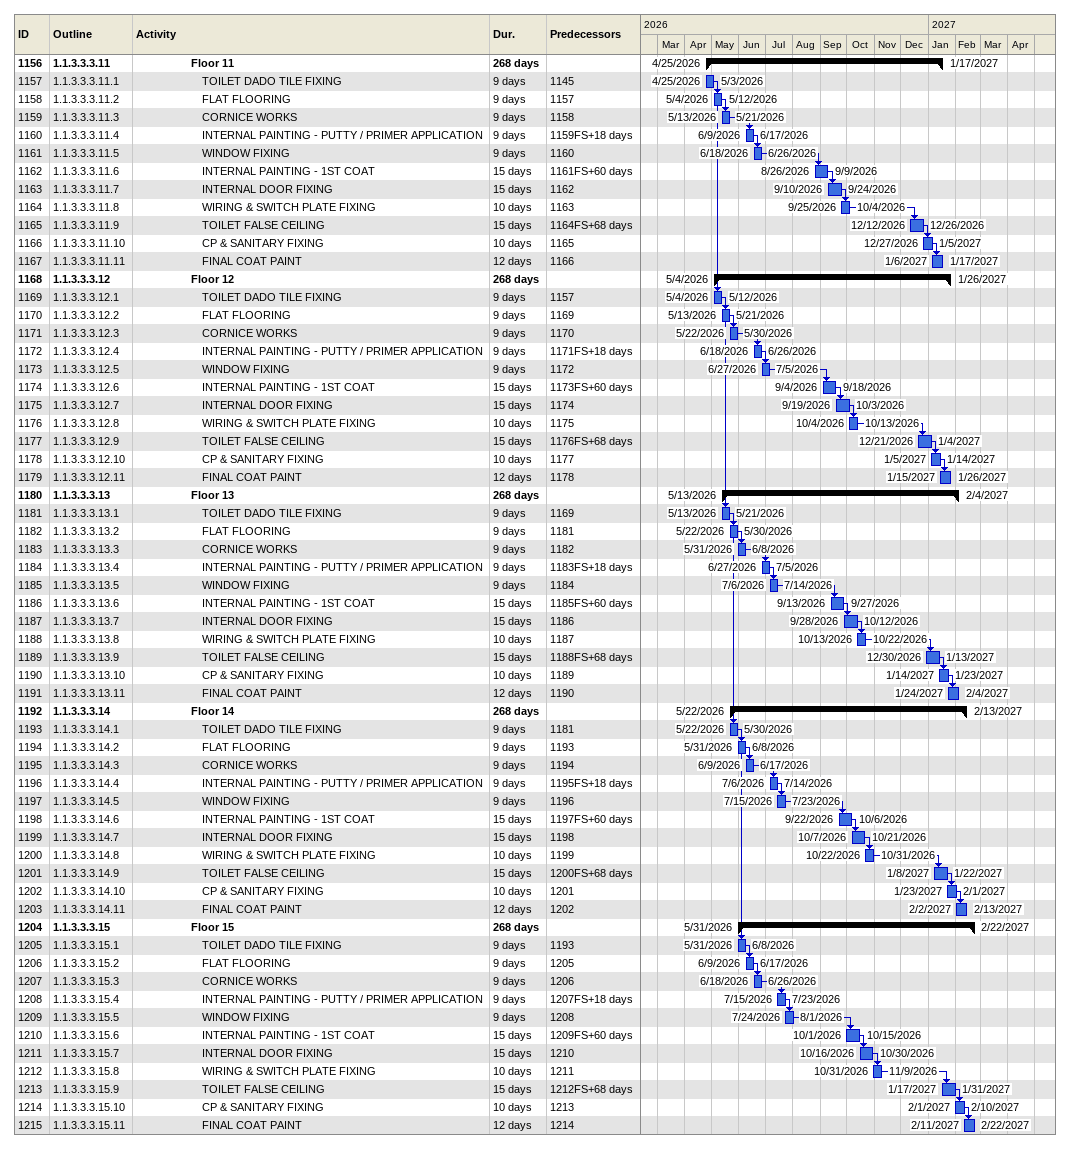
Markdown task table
| ID | WBS | Task | Duration | Start | Finish | Predecessors |
|---|---|---|---|---|---|---|
| 1156 | 1.1.3.3.3.11 | **Floor 11** | 268d | 2026-04-25 | 2027-01-17 |  |
| 1157 | 1.1.3.3.3.11.1 | TOILET DADO TILE FIXING | 9d | 2026-04-25 | 2026-05-03 | 1145 |
| 1158 | 1.1.3.3.3.11.2 | FLAT FLOORING | 9d | 2026-05-04 | 2026-05-12 | 1157 |
| 1159 | 1.1.3.3.3.11.3 | CORNICE WORKS | 9d | 2026-05-13 | 2026-05-21 | 1158 |
| 1160 | 1.1.3.3.3.11.4 | INTERNAL PAINTING - PUTTY / PRIMER APPLICATION | 9d | 2026-06-09 | 2026-06-17 | 1159FS+18d |
| 1161 | 1.1.3.3.3.11.5 | WINDOW FIXING | 9d | 2026-06-18 | 2026-06-26 | 1160 |
| 1162 | 1.1.3.3.3.11.6 | INTERNAL PAINTING - 1ST COAT | 15d | 2026-08-26 | 2026-09-09 | 1161FS+60d |
| 1163 | 1.1.3.3.3.11.7 | INTERNAL DOOR FIXING | 15d | 2026-09-10 | 2026-09-24 | 1162 |
| 1164 | 1.1.3.3.3.11.8 | WIRING & SWITCH PLATE FIXING | 10d | 2026-09-25 | 2026-10-04 | 1163 |
| 1165 | 1.1.3.3.3.11.9 | TOILET FALSE CEILING | 15d | 2026-12-12 | 2026-12-26 | 1164FS+68d |
| 1166 | 1.1.3.3.3.11.10 | CP & SANITARY FIXING | 10d | 2026-12-27 | 2027-01-05 | 1165 |
| 1167 | 1.1.3.3.3.11.11 | FINAL COAT PAINT | 12d | 2027-01-06 | 2027-01-17 | 1166 |
| 1168 | 1.1.3.3.3.12 | **Floor 12** | 268d | 2026-05-04 | 2027-01-26 |  |
| 1169 | 1.1.3.3.3.12.1 | TOILET DADO TILE FIXING | 9d | 2026-05-04 | 2026-05-12 | 1157 |
| 1170 | 1.1.3.3.3.12.2 | FLAT FLOORING | 9d | 2026-05-13 | 2026-05-21 | 1169 |
| 1171 | 1.1.3.3.3.12.3 | CORNICE WORKS | 9d | 2026-05-22 | 2026-05-30 | 1170 |
| 1172 | 1.1.3.3.3.12.4 | INTERNAL PAINTING - PUTTY / PRIMER APPLICATION | 9d | 2026-06-18 | 2026-06-26 | 1171FS+18d |
| 1173 | 1.1.3.3.3.12.5 | WINDOW FIXING | 9d | 2026-06-27 | 2026-07-05 | 1172 |
| 1174 | 1.1.3.3.3.12.6 | INTERNAL PAINTING - 1ST COAT | 15d | 2026-09-04 | 2026-09-18 | 1173FS+60d |
| 1175 | 1.1.3.3.3.12.7 | INTERNAL DOOR FIXING | 15d | 2026-09-19 | 2026-10-03 | 1174 |
| 1176 | 1.1.3.3.3.12.8 | WIRING & SWITCH PLATE FIXING | 10d | 2026-10-04 | 2026-10-13 | 1175 |
| 1177 | 1.1.3.3.3.12.9 | TOILET FALSE CEILING | 15d | 2026-12-21 | 2027-01-04 | 1176FS+68d |
| 1178 | 1.1.3.3.3.12.10 | CP & SANITARY FIXING | 10d | 2027-01-05 | 2027-01-14 | 1177 |
| 1179 | 1.1.3.3.3.12.11 | FINAL COAT PAINT | 12d | 2027-01-15 | 2027-01-26 | 1178 |
| 1180 | 1.1.3.3.3.13 | **Floor 13** | 268d | 2026-05-13 | 2027-02-04 |  |
| 1181 | 1.1.3.3.3.13.1 | TOILET DADO TILE FIXING | 9d | 2026-05-13 | 2026-05-21 | 1169 |
| 1182 | 1.1.3.3.3.13.2 | FLAT FLOORING | 9d | 2026-05-22 | 2026-05-30 | 1181 |
| 1183 | 1.1.3.3.3.13.3 | CORNICE WORKS | 9d | 2026-05-31 | 2026-06-08 | 1182 |
| 1184 | 1.1.3.3.3.13.4 | INTERNAL PAINTING - PUTTY / PRIMER APPLICATION | 9d | 2026-06-27 | 2026-07-05 | 1183FS+18d |
| 1185 | 1.1.3.3.3.13.5 | WINDOW FIXING | 9d | 2026-07-06 | 2026-07-14 | 1184 |
| 1186 | 1.1.3.3.3.13.6 | INTERNAL PAINTING - 1ST COAT | 15d | 2026-09-13 | 2026-09-27 | 1185FS+60d |
| 1187 | 1.1.3.3.3.13.7 | INTERNAL DOOR FIXING | 15d | 2026-09-28 | 2026-10-12 | 1186 |
| 1188 | 1.1.3.3.3.13.8 | WIRING & SWITCH PLATE FIXING | 10d | 2026-10-13 | 2026-10-22 | 1187 |
| 1189 | 1.1.3.3.3.13.9 | TOILET FALSE CEILING | 15d | 2026-12-30 | 2027-01-13 | 1188FS+68d |
| 1190 | 1.1.3.3.3.13.10 | CP & SANITARY FIXING | 10d | 2027-01-14 | 2027-01-23 | 1189 |
| 1191 | 1.1.3.3.3.13.11 | FINAL COAT PAINT | 12d | 2027-01-24 | 2027-02-04 | 1190 |
| 1192 | 1.1.3.3.3.14 | **Floor 14** | 268d | 2026-05-22 | 2027-02-13 |  |
| 1193 | 1.1.3.3.3.14.1 | TOILET DADO TILE FIXING | 9d | 2026-05-22 | 2026-05-30 | 1181 |
| 1194 | 1.1.3.3.3.14.2 | FLAT FLOORING | 9d | 2026-05-31 | 2026-06-08 | 1193 |
| 1195 | 1.1.3.3.3.14.3 | CORNICE WORKS | 9d | 2026-06-09 | 2026-06-17 | 1194 |
| 1196 | 1.1.3.3.3.14.4 | INTERNAL PAINTING - PUTTY / PRIMER APPLICATION | 9d | 2026-07-06 | 2026-07-14 | 1195FS+18d |
| 1197 | 1.1.3.3.3.14.5 | WINDOW FIXING | 9d | 2026-07-15 | 2026-07-23 | 1196 |
| 1198 | 1.1.3.3.3.14.6 | INTERNAL PAINTING - 1ST COAT | 15d | 2026-09-22 | 2026-10-06 | 1197FS+60d |
| 1199 | 1.1.3.3.3.14.7 | INTERNAL DOOR FIXING | 15d | 2026-10-07 | 2026-10-21 | 1198 |
| 1200 | 1.1.3.3.3.14.8 | WIRING & SWITCH PLATE FIXING | 10d | 2026-10-22 | 2026-10-31 | 1199 |
| 1201 | 1.1.3.3.3.14.9 | TOILET FALSE CEILING | 15d | 2027-01-08 | 2027-01-22 | 1200FS+68d |
| 1202 | 1.1.3.3.3.14.10 | CP & SANITARY FIXING | 10d | 2027-01-23 | 2027-02-01 | 1201 |
| 1203 | 1.1.3.3.3.14.11 | FINAL COAT PAINT | 12d | 2027-02-02 | 2027-02-13 | 1202 |
| 1204 | 1.1.3.3.3.15 | **Floor 15** | 268d | 2026-05-31 | 2027-02-22 |  |
| 1205 | 1.1.3.3.3.15.1 | TOILET DADO TILE FIXING | 9d | 2026-05-31 | 2026-06-08 | 1193 |
| 1206 | 1.1.3.3.3.15.2 | FLAT FLOORING | 9d | 2026-06-09 | 2026-06-17 | 1205 |
| 1207 | 1.1.3.3.3.15.3 | CORNICE WORKS | 9d | 2026-06-18 | 2026-06-26 | 1206 |
| 1208 | 1.1.3.3.3.15.4 | INTERNAL PAINTING - PUTTY / PRIMER APPLICATION | 9d | 2026-07-15 | 2026-07-23 | 1207FS+18d |
| 1209 | 1.1.3.3.3.15.5 | WINDOW FIXING | 9d | 2026-07-24 | 2026-08-01 | 1208 |
| 1210 | 1.1.3.3.3.15.6 | INTERNAL PAINTING - 1ST COAT | 15d | 2026-10-01 | 2026-10-15 | 1209FS+60d |
| 1211 | 1.1.3.3.3.15.7 | INTERNAL DOOR FIXING | 15d | 2026-10-16 | 2026-10-30 | 1210 |
| 1212 | 1.1.3.3.3.15.8 | WIRING & SWITCH PLATE FIXING | 10d | 2026-10-31 | 2026-11-09 | 1211 |
| 1213 | 1.1.3.3.3.15.9 | TOILET FALSE CEILING | 15d | 2027-01-17 | 2027-01-31 | 1212FS+68d |
| 1214 | 1.1.3.3.3.15.10 | CP & SANITARY FIXING | 10d | 2027-02-01 | 2027-02-10 | 1213 |
| 1215 | 1.1.3.3.3.15.11 | FINAL COAT PAINT | 12d | 2027-02-11 | 2027-02-22 | 1214 |
